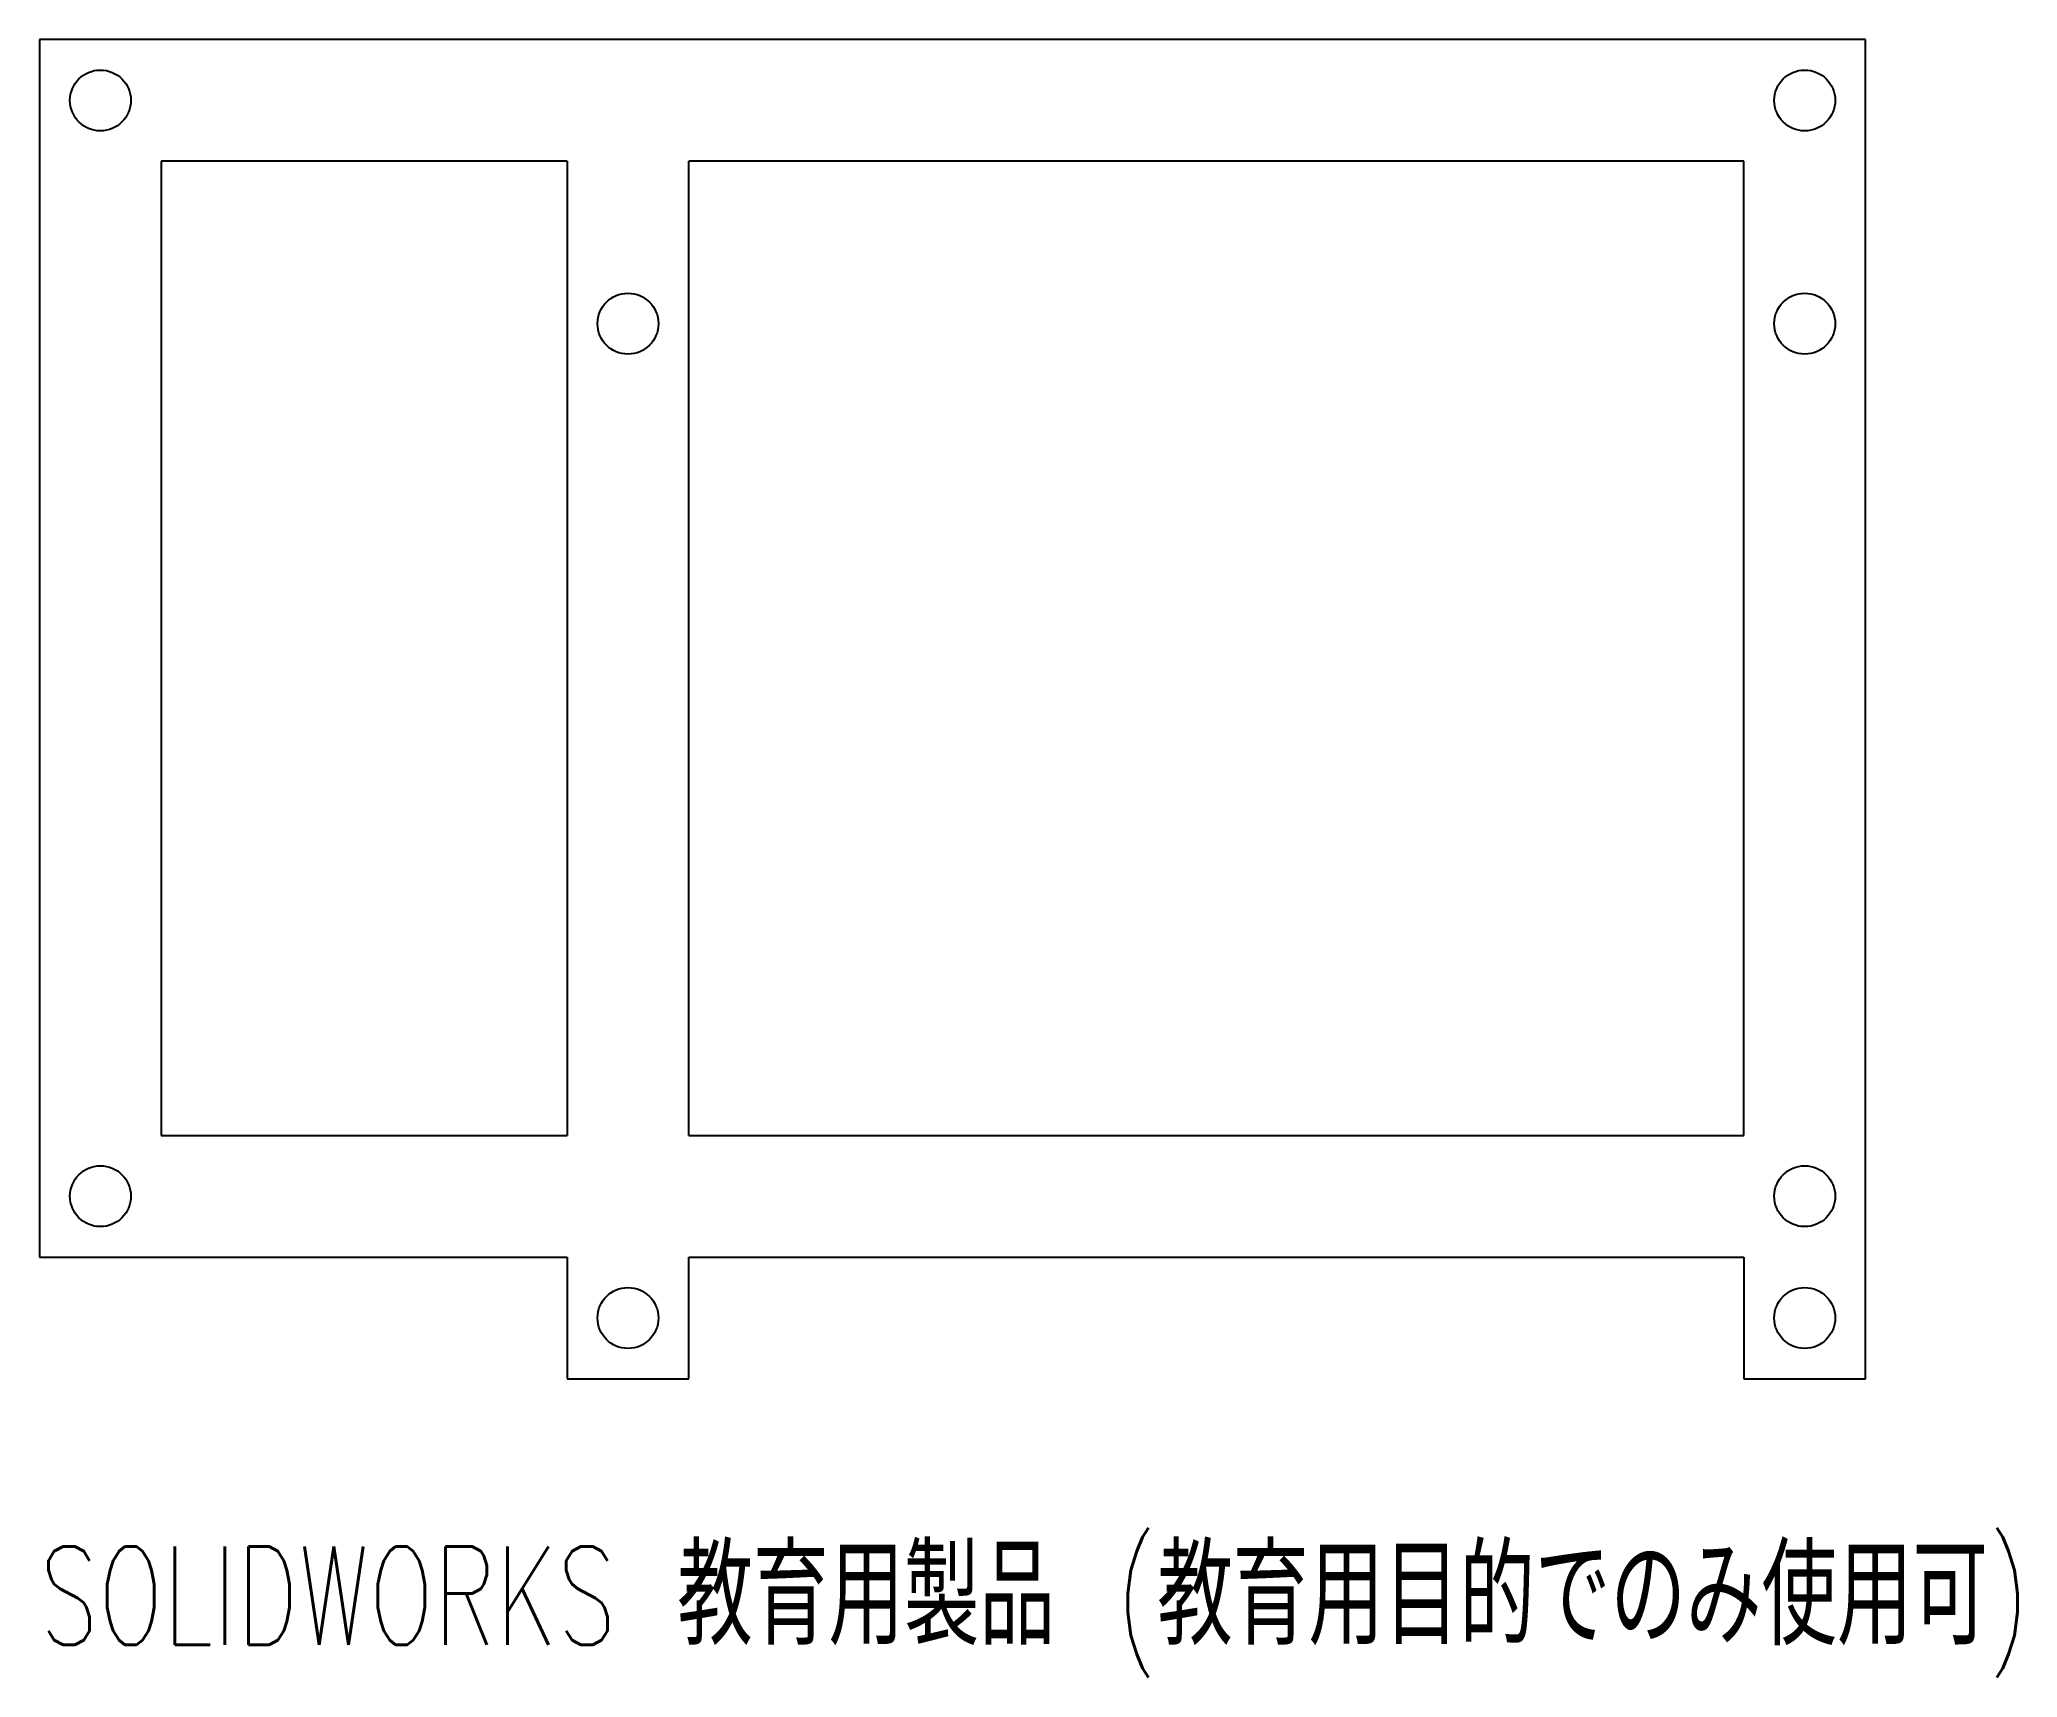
# Model space of a CAD drawing. Header units: millimetres. Extents: x -86.6 to 10.9, y -45 to 35.7.
import ezdxf

# ---------------------------------------------------------------- set-up
doc = ezdxf.new("R2010")
doc.units = ezdxf.units.MM
doc.styles.add('SLDTEXTSTYLE0', font='TXT', dxfattribs={"width": 0.7, "bigfont": 'bigfont'})

msp = doc.modelspace()

# ---------------------------------------------------------------- linework, layer by layer
at = {"color": 7, "linetype": 'Continuous', "lineweight": 25}
for p, q in [((-86.587, 35.747), (-86.587, -24.253)), ((3.413, 35.747), (-86.587, 35.747)), ((3.413, -30.253), (3.413, 35.747)), ((-60.587, 29.747), (-80.587, 29.747)), ((-80.587, 29.747), (-80.587, -18.253)), ((-60.587, 29.747), (-60.587, -18.253)), ((-54.587, -18.253), (-54.587, 29.747)), ((-2.587, 29.747), (-54.587, 29.747)), ((-2.587, -18.253), (-2.587, 29.747)), ((-80.587, -18.253), (-60.587, -18.253)), ((-54.587, -18.253), (-2.587, -18.253)), ((-86.587, -24.253), (-60.587, -24.253)), ((-60.587, -24.253), (-60.587, -30.253)), ((-54.587, -30.253), (-54.587, -24.253)), ((-54.587, -24.253), (-2.587, -24.253)), ((-2.587, -24.253), (-2.587, -30.253)), ((-60.587, -30.253), (-54.587, -30.253)), ((-2.587, -30.253), (3.413, -30.253))]:
    msp.add_line(p, q, dxfattribs=at)
for centre in [(-83.587, 32.747), (0.413, 32.747), (-57.587, 21.747), (0.413, 21.747), (-83.587, -21.253), (0.413, -21.253), (-57.587, -27.253), (0.413, -27.253)]:
    msp.add_circle(centre, 1.5, dxfattribs=at)

# ---------------------------------------------------------------- texts
at = {"color": 7, "linetype": 'Continuous', "insert": (-86.587, -38.523), "char_height": 4.83362, "attachment_point": 1, "style": 'SLDTEXTSTYLE0'}
msp.add_mtext('SOLIDWORKS 教育用製品 (教育用目的でのみ使用可)', dxfattribs=at)

doc.saveas('drawing.dxf')
